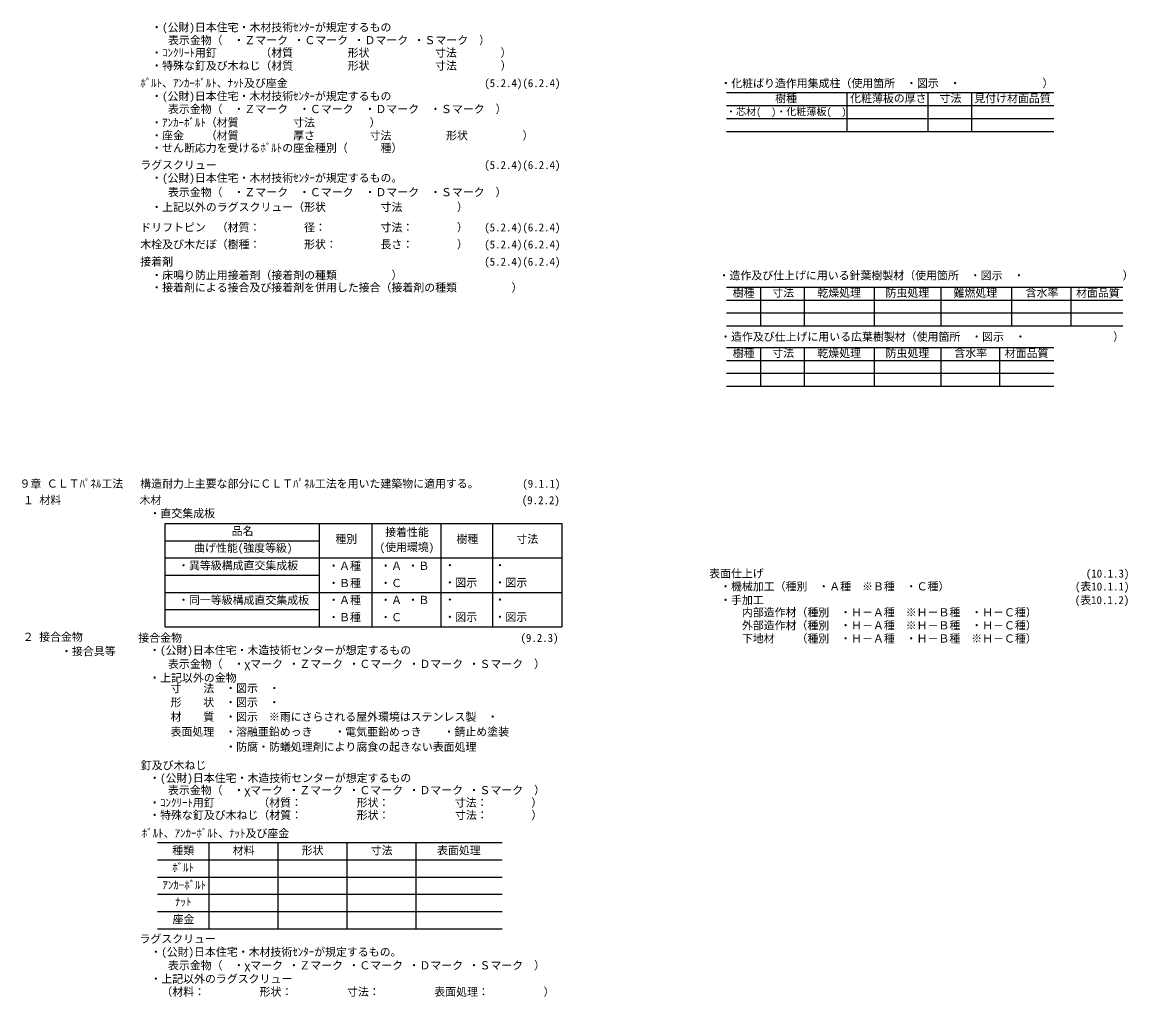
# Model space of a CAD drawing. Units: millimetres on the paper. Extents: x -388 to 614, y -670 to 343.
# Drawn here: x -181.3 to 203.5, y -669.9 to -330.6 of the extents above; entities that cross this region are included whole.
import ezdxf
from ezdxf.enums import TextEntityAlignment as Align

# ---------------------------------------------------------------- set-up
doc = ezdxf.new("R2010")
doc.units = ezdxf.units.MM
doc.layers.add('8-0', color=7, linetype='Continuous')
doc.layers.add('8-8', color=7, linetype='Continuous')
doc.styles.add('ＭＳ ゴシック', font='')
doc.styles.get('ＭＳ ゴシック').set_extended_font_data('MS Gothic')

msp = doc.modelspace()

# ---------------------------------------------------------------- linework, layer by layer
at = {"layer": '8-8', "color": 4}
for p, q in [((63.754, -355.161), (177.754, -355.161)), ((105.754, -368.661), (105.754, -355.161)), ((133.984, -368.661), (133.984, -355.161)), ((149.143, -368.661), (149.143, -355.161)), ((63.754, -359.661), (177.754, -359.661)), ((63.754, -364.161), (177.754, -364.161)), ((63.754, -368.661), (177.754, -368.661)), ((63.754, -422.855), (201.754, -422.855)), ((75.754, -436.355), (75.754, -422.855)), ((90.913, -436.355), (90.913, -422.855)), ((115.18, -422.855), (115.18, -436.355)), ((138.333, -422.855), (138.333, -436.355)), ((162.96, -422.855), (162.96, -436.355)), ((183.754, -436.355), (183.754, -422.855)), ((63.754, -427.355), (201.754, -427.355)), ((63.754, -431.855), (201.754, -431.855)), ((63.754, -436.355), (201.754, -436.355)), ((63.754, -443.855), (177.754, -443.855)), ((75.754, -457.355), (75.754, -443.855)), ((90.913, -457.355), (90.913, -443.855)), ((115.18, -443.855), (115.18, -457.355)), ((138.333, -443.855), (138.333, -457.355)), ((158.934, -457.355), (158.934, -443.855)), ((63.754, -448.355), (177.754, -448.355)), ((63.754, -452.855), (177.754, -452.855)), ((63.754, -457.355), (177.754, -457.355)), ((-131.534, -511.1), (-77.887, -511.1)), ((-131.534, -523.1), (-77.887, -523.1)), ((-131.534, -535.1), (-77.887, -535.1))]:
    msp.add_line(p, q, dxfattribs=at)
at = {"layer": '8-8'}
for p, q in [((-131.534, -541.1), (-131.534, -505.1)), ((-131.534, -505.1), (6.466, -505.1)), ((-77.887, -541.1), (-77.887, -505.1)), ((-59.534, -541.1), (-59.534, -505.1)), ((-35.534, -541.1), (-35.534, -505.1)), ((-17.534, -541.1), (-17.534, -505.1)), ((6.466, -505.1), (6.466, -541.1)), ((-131.534, -517.1), (6.466, -517.1)), ((-131.534, -529.1), (6.466, -529.1)), ((-131.534, -541.1), (6.466, -541.1)), ((-134.246, -616.146), (-14.246, -616.146)), ((-116.246, -646.146), (-116.246, -616.146)), ((-92.246, -646.146), (-92.246, -616.146)), ((-68.246, -646.146), (-68.246, -616.146)), ((-44.246, -646.146), (-44.246, -616.146)), ((-134.246, -622.146), (-14.246, -622.146)), ((-134.246, -628.146), (-14.246, -628.146)), ((-134.246, -634.146), (-14.246, -634.146)), ((-134.246, -640.146), (-14.246, -640.146)), ((-134.246, -646.146), (-14.246, -646.146))]:
    msp.add_line(p, q, dxfattribs=at)

# ---------------------------------------------------------------- texts
at = {"layer": '8-0', "style": 'ＭＳ ゴシック'}
for s, p in [('\u3000・(公財)日本住宅・木材技術ｾﾝﾀｰが規定するもの', (-140.217, -334.681)), ('\u3000\u3000表示金物（\u3000・Ｚマーク ・Ｃマーク ・Ｄマーク ・Ｓマーク\u3000）', (-138.192, -339.181)), ('\u3000・ｺﾝｸﾘｰﾄ用釘        （材質\u3000\u3000\u3000\u3000\u3000形状\u3000\u3000\u3000\u3000\u3000\u3000寸法\u3000\u3000\u3000\u3000）', (-140.217, -343.524)), ('\u3000・特殊な釘及び木ねじ（材質\u3000\u3000\u3000\u3000\u3000形状\u3000\u3000\u3000\u3000\u3000\u3000寸法\u3000\u3000\u3000\u3000）', (-140.217, -348.024)), ('ﾎﾞﾙﾄ、ｱﾝｶｰﾎﾞﾙﾄ、ﾅｯﾄ及び座金\u3000\u3000\u3000\u3000\u3000\u3000\u3000\u3000\u3000\u3000\u3000\u3000\u3000\u3000\u3000\u3000\u3000\u3000(5.2.4)(6.2.4)', (-140.217, -354.082)), ('・化粧ばり造作用集成柱（使用箇所\u3000・図示\u3000・\u3000\u3000\u3000\u3000\u3000\u3000\u3000 ）', (61.647, -354.154)), ('\u3000・(公財)日本住宅・木材技術ｾﾝﾀｰが規定するもの', (-140.217, -358.638)), ('\u3000\u3000表示金物（\u3000・Ｚマーク\u3000・Ｃマーク\u3000・Ｄマーク\u3000・Ｓマーク\u3000）', (-138.192, -363.138)), ('\u3000・ｱﾝｶｰﾎﾞﾙﾄ（材質\u3000\u3000\u3000\u3000\u3000寸法\u3000\u3000\u3000\u3000\u3000）', (-140.217, -367.814)), ('\u3000・座金\u3000\u3000（材質\u3000\u3000\u3000\u3000\u3000厚さ\u3000\u3000\u3000\u3000\u3000寸法\u3000\u3000\u3000\u3000\u3000形状\u3000\u3000\u3000\u3000\u3000）', (-140.217, -372.337)), ('\u3000・せん断応力を受けるﾎﾞﾙﾄの座金種別（\u3000\u3000\u3000種）', (-140.217, -376.653)), ('ラグスクリュー\u3000\u3000\u3000\u3000\u3000\u3000\u3000\u3000\u3000\u3000\u3000\u3000\u3000\u3000\u3000\u3000\u3000\u3000\u3000\u3000\u3000\u3000\u3000\u3000 (5.2.4)(6.2.4)', (-140.217, -382.592)), ('\u3000・(公財)日本住宅・木材技術ｾﾝﾀｰが規定するもの。', (-140.217, -387.092)), ('\u3000\u3000表示金物（\u3000・Ｚマーク\u3000・Ｃマーク\u3000・Ｄマーク\u3000・Ｓマーク\u3000）', (-138.192, -392.069)), ('\u3000・上記以外のラグスクリュー（形状\u3000\u3000\u3000\u3000\u3000寸法\u3000\u3000\u3000\u3000\u3000）', (-140.217, -397.248)), ('ドリフトピン\u3000（材質：\u3000\u3000\u3000\u3000径：\u3000\u3000\u3000\u3000\u3000寸法：\u3000\u3000\u3000\u3000） \u3000(5.2.4)(6.2.4)', (-140.217, -404.3)), ('木栓及び木だぼ（樹種：\u3000\u3000\u3000\u3000形状：\u3000\u3000\u3000\u3000長さ：\u3000\u3000\u3000\u3000）\u3000 (5.2.4)(6.2.4)', (-140.217, -410.23)), ('接着剤\u3000\u3000\u3000\u3000\u3000\u3000\u3000\u3000\u3000\u3000\u3000\u3000\u3000\u3000\u3000\u3000\u3000\u3000\u3000\u3000\u3000\u3000\u3000\u3000\u3000\u3000\u3000\u3000 (5.2.4)(6.2.4)', (-140.217, -416.23)), ('\u3000・床鳴り防止用接着剤（接着剤の種類\u3000\u3000\u3000\u3000\u3000）', (-140.2, -420.947)), ('\u3000・造作及び仕上げに用いる針葉樹製材（使用箇所\u3000・図示\u3000・\u3000\u3000\u3000\u3000\u3000\u3000\u3000\u3000\u3000）', (57.243, -421.024)), ('\u3000・接着剤による接合及び接着剤を併用した接合（接着剤の種類\u3000\u3000\u3000\u3000\u3000）', (-140.217, -425.23)), ('\u3000・造作及び仕上げに用いる広葉樹製材（使用箇所\u3000・図示\u3000・\u3000\u3000\u3000\u3000\u3000\u3000\u3000\u3000）', (57.754, -442.355)), ('９章 ＣＬＴﾊﾟﾈﾙ工法', (-182.246, -493.492)), ('構造耐力上主要な部分にＣＬＴﾊﾟﾈﾙ工法を用いた建築物に適用する。        (9.1.1)', (-140.246, -493.492)), ('表面仕上げ\u3000\u3000\u3000\u3000\u3000\u3000\u3000\u3000\u3000\u3000\u3000\u3000\u3000\u3000\u3000\u3000\u3000\u3000\u3000\u3000\u3000\u3000\u3000\u3000\u3000\u3000   \u3000\u3000(10.1.3)', (57.754, -524.759)), ('\u3000・機械加工（種別\u3000・Ａ種\u3000※Ｂ種\u3000・Ｃ種）\u3000\u3000\u3000\u3000\u3000\u3000\u3000\u3000\u3000\u3000\u3000 (表10.1.1)', (57.754, -529.259)), ('\u3000・手加工\u3000\u3000\u3000\u3000\u3000\u3000\u3000\u3000\u3000\u3000\u3000\u3000\u3000\u3000\u3000\u3000\u3000\u3000\u3000\u3000  \u3000             (表10.1.2)', (57.754, -534.009)), ('\u3000\u3000\u3000内部造作材（種別\u3000・Ｈ－Ａ種\u3000※Ｈ－Ｂ種\u3000・Ｈ－Ｃ種）', (57.754, -538.29)), ('\u3000\u3000\u3000外部造作材（種別\u3000・Ｈ－Ａ種\u3000※Ｈ－Ｂ種\u3000・Ｈ－Ｃ種）', (57.754, -542.818)), ('\u3000\u3000\u3000下地材\u3000\u3000（種別\u3000・Ｈ－Ａ種\u3000・Ｈ－Ｂ種\u3000※Ｈ－Ｃ種）', (57.754, -547.389)), ('\u3000\u3000表示金物（\u3000・χマーク ・Ｚマーク ・Ｃマーク ・Ｄマーク ・Ｓマーク\u3000）', (-138.192, -556.241)), ('\u3000\u3000表示金物（\u3000・χマーク ・Ｚマーク ・Ｃマーク ・Ｄマーク ・Ｓマーク\u3000）', (-138.192, -600.168)), ('\u3000\u3000表示金物（\u3000・χマーク ・Ｚマーク ・Ｃマーク ・Ｄマーク ・Ｓマーク\u3000）', (-138.192, -661.132))]:
    msp.add_text(s, height=2.786, dxfattribs=at).set_placement(p, align=Align.BOTTOM_LEFT)
at = {"layer": '8-8', "style": 'ＭＳ ゴシック'}
for s, height, p in [('樹種', 2.786, (80.731, -359.39)), ('化粧薄板の厚さ', 2.786, (106.82, -359.39)), ('寸法', 2.786, (137.95, -359.313)), ('見付け材面品質', 2.786, (150.024, -359.39)), ('・芯材(\u3000)・化粧薄板(\u3000)', 2.566, (63.599, -363.846)), ('樹種', 2.786, (65.954, -427.083)), ('寸法', 2.786, (79.72, -427.007)), ('乾燥処理', 2.786, (95.401, -427.083)), ('防虫処理', 2.786, (119.154, -427.083)), ('難燃処理', 2.786, (142.786, -427.083)), ('含水率', 2.786, (167.905, -427.007)), ('材面品質', 2.786, (185.462, -427.083)), ('樹種', 2.786, (65.954, -448.083)), ('寸法', 2.786, (79.72, -448.007)), ('乾燥処理', 2.786, (95.401, -448.083)), ('防虫処理', 2.786, (119.154, -448.083)), ('含水率', 2.786, (143.085, -448.007)), ('材面品質', 2.786, (160.642, -448.083)), ('１ 材料', 2.786, (-181.032, -499.237)), ('木材\u3000\u3000\u3000\u3000\u3000\u3000\u3000\u3000\u3000\u3000\u3000\u3000\u3000\u3000\u3000\u3000\u3000\u3000\u3000\u3000\u3000\u3000\u3000\u3000\u3000\u3000\u3000\u3000\u3000\u3000\u3000\u3000\u3000(9.2.2)', 2.786, (-140.481, -499.237)), ('・直交集成板', 2.786, (-137.003, -503.83)), ('品名', 2.786, (-108.418, -509.978)), ('接着性能', 2.786, (-55.003, -510.329)), ('曲げ性能(強度等級)', 2.786, (-121.473, -515.839)), ('種別', 2.786, (-72.329, -512.741)), ('(使用環境)', 2.786, (-56.935, -515.576)), ('樹種', 2.786, (-30.189, -512.741)), ('寸法', 2.786, (-9.334, -512.741)), ('・異等級構成直交集成板', 2.786, (-127.079, -521.958)), ('・Ａ種', 2.786, (-74.829, -522.083)), ('・Ａ ・Ｂ', 2.786, (-56.726, -522.083)), ('・', 2.786, (-34.385, -521.915)), ('・', 2.786, (-16.96, -521.915)), ('・Ｂ種', 2.786, (-74.829, -528.089)), ('・Ｃ', 2.786, (-56.726, -528.089)), ('・図示', 2.786, (-34.385, -527.925)), ('・図示', 2.786, (-16.96, -527.925)), ('・同一等級構成直交集成板', 2.786, (-127.079, -533.977)), ('・Ａ種', 2.786, (-74.829, -533.973)), ('・Ａ ・Ｂ', 2.786, (-56.726, -533.973)), ('・', 2.786, (-34.385, -533.901)), ('・', 2.786, (-16.96, -533.901)), ('・Ｂ種', 2.786, (-74.829, -539.978)), ('・Ｃ', 2.786, (-56.726, -539.978)), ('・図示', 2.786, (-34.385, -539.91)), ('・図示', 2.786, (-16.96, -539.91)), ('２ 接合金物', 2.786, (-181.116, -546.817)), ('接合金物\u3000\u3000\u3000\u3000\u3000\u3000\u3000\u3000\u3000\u3000\u3000\u3000\u3000\u3000\u3000\u3000 \u3000\u3000\u3000\u3000\u3000\u3000\u3000\u3000\u3000\u3000\u3000\u3000\u3000\u3000 (9.2.3)', 2.786, (-140.914, -547.153)), ('・接合具等', 2.786, (-167.79, -551.813)), ('\u3000・(公財)日本住宅・木造技術センターが想定するもの', 2.786, (-140.914, -551.443)), ('\u3000・上記以外の金物', 2.786, (-140.914, -561.065)), ('\u3000\u3000寸\u3000\u3000法\u3000・図示\u3000・\u3000\u3000', 2.786, (-137.286, -564.688)), ('\u3000\u3000形\u3000\u3000状\u3000・図示\u3000・\u3000\u3000', 2.786, (-137.286, -569.596)), ('\u3000\u3000材\u3000\u3000質\u3000・図示\u3000※雨にさらされる屋外環境はステンレス製\u3000・\u3000\u3000', 2.786, (-137.286, -574.622)), ('\u3000\u3000表面処理\u3000・溶融亜鉛めっき\u3000\u3000・電気亜鉛めっき\u3000\u3000・錆止め塗装', 2.786, (-137.286, -579.829)), ('\u3000\u3000\u3000\u3000\u3000\u3000\u3000\u3000・防腐・防蟻処理剤により腐食の起きない表面処理', 2.786, (-141.033, -585.086)), ('釘及び木ねじ', 2.786, (-140.033, -591.497)), ('\u3000・(公財)日本住宅・木造技術センターが想定するもの', 2.786, (-140.914, -595.931)), ('\u3000・ｺﾝｸﾘｰﾄ用釘        （材質：\u3000\u3000\u3000\u3000\u3000形状：\u3000\u3000\u3000\u3000\u3000\u3000寸法：\u3000\u3000\u3000\u3000）', 2.786, (-140.918, -604.494)), ('\u3000・特殊な釘及び木ねじ（材質：\u3000\u3000\u3000\u3000\u3000形状：\u3000\u3000\u3000\u3000\u3000\u3000寸法：\u3000\u3000\u3000\u3000）', 2.786, (-140.918, -608.826)), ('ﾎﾞﾙﾄ、ｱﾝｶｰﾎﾞﾙﾄ、ﾅｯﾄ及び座金', 2.786, (-139.69, -615.158)), ('種類', 2.786, (-129.083, -621.107)), ('材料', 2.786, (-108.046, -621.107)), ('形状', 2.786, (-84.046, -621.107)), ('寸法', 2.786, (-60.046, -621.107)), ('表面処理', 2.786, (-36.95, -621.107)), ('ﾎﾞﾙﾄ', 2.786, (-129.083, -627.098)), ('ｱﾝｶｰﾎﾞﾙﾄ', 2.786, (-132.514, -633.176)), ('ﾅｯﾄ', 2.786, (-128.105, -638.969)), ('座金', 2.786, (-128.97, -645.103)), ('ラグスクリュー', 2.786, (-140.498, -651.911)), ('\u3000・(公財)日本住宅・木材技術ｾﾝﾀｰが規定するもの。', 2.786, (-140.498, -656.458)), ('\u3000・上記以外のラグスクリュー', 2.786, (-140.498, -665.826)), ('\u3000\u3000（材料：\u3000\u3000\u3000\u3000\u3000形状：\u3000\u3000\u3000\u3000\u3000寸法：\u3000\u3000\u3000\u3000\u3000表面処理：\u3000\u3000\u3000\u3000\u3000）', 2.786, (-140.498, -670.326))]:
    msp.add_text(s, height=height, dxfattribs=at).set_placement(p, align=Align.BOTTOM_LEFT)

doc.saveas('drawing.dxf')
